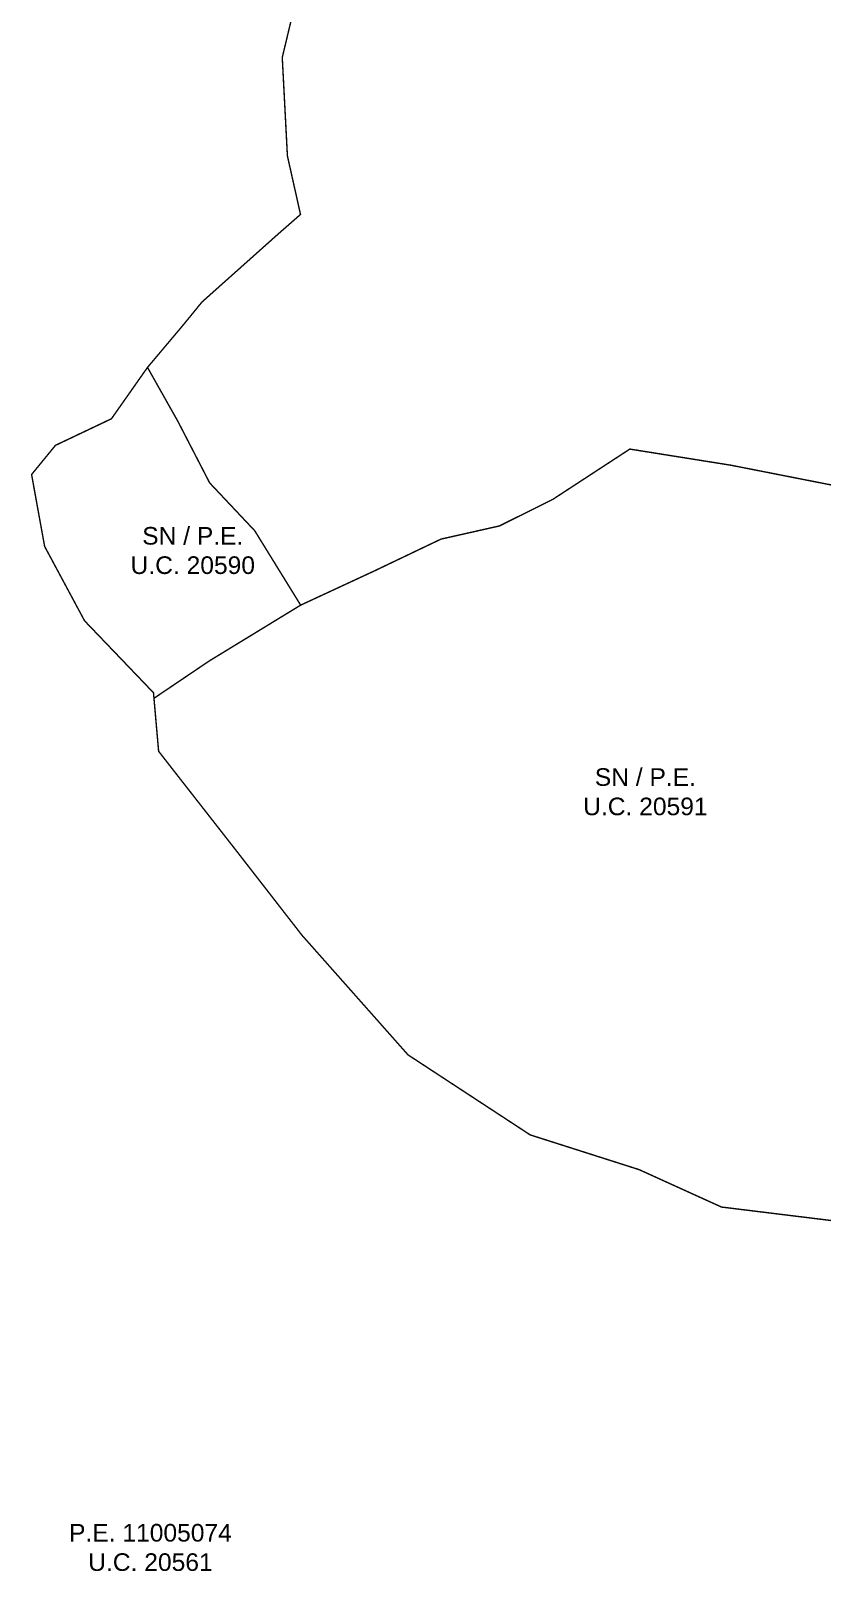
# Model space of a CAD drawing. Header units: metres. Extents: x 561401 to 594056, y 8460144 to 8508504.
# Drawn here: x 586769.5 to 586881.8, y 8503431.8 to 8503650.5 of the extents above; entities that cross this region are included whole.
import ezdxf

# ---------------------------------------------------------------- set-up
doc = ezdxf.new("R2010")
doc.units = ezdxf.units.M
for name, color, linetype in [('1.2. AFECTADOS BASE GRAFICA SUNARP', 150, 'Continuous'), ('1.2. BASE GRAFICA GORE', 76, 'Continuous'), ('1.2. BASE GRAFICA SUNARP', 150, 'Continuous'), ('1.3 ETIQUETA P.E. Y U.C.', 1, 'Continuous')]:
    doc.layers.add(name, color=color, linetype=linetype)
doc.styles.add('Arial', font='arial.ttf', dxfattribs={"height": 1})

msp = doc.modelspace()

# ---------------------------------------------------------------- linework, layer by layer
at = {"layer": '1.2. AFECTADOS BASE GRAFICA SUNARP', "color": 64, "linetype": 'Continuous', "lineweight": -3, "const_width": 0.2}
msp.add_lwpolyline([(586892.46, 8503480.45), (586867.55, 8503483.51), (586855.86, 8503488.82), (586840.4, 8503493.75), (586823.06, 8503505.11), (586807.99, 8503522.11), (586798.59, 8503534.21), (586790.31, 8503544.8), (586787.66, 8503548.2), (586787, 8503555.72), (586786.93, 8503556.51), (586777.15, 8503566.72), (586771.48, 8503577.28), (586769.63, 8503587.48), (586773.02, 8503591.62), (586780.96, 8503595.39), (586786.08, 8503602.68), (586791, 8503608.52), (586793.82, 8503611.97), (586804.79, 8503621.76), (586807.8, 8503624.39), (586805.94, 8503632.7), (586805.21, 8503646.67), (586808.63, 8503661)], dxfattribs=at)
at = {"layer": '1.2. BASE GRAFICA GORE', "color": 64, "linetype": 'Continuous', "lineweight": -3, "const_width": 0.2}
msp.add_lwpolyline([(586884.34, 8503585.76), (586868.89, 8503588.8), (586854.54, 8503591.09), (586843.59, 8503583.94), (586836.03, 8503580.18), (586827.73, 8503578.31), (586818.29, 8503573.8), (586807.82, 8503568.94), (586794.85, 8503561.02), (586787, 8503555.72), (586787, 8503555.72), (586787.66, 8503548.2), (586790.31, 8503544.8), (586798.59, 8503534.21), (586807.99, 8503522.11), (586823.06, 8503505.11), (586840.4, 8503493.75), (586855.86, 8503488.82), (586867.55, 8503483.51), (586892.46, 8503480.45)], dxfattribs=at)
at = {"layer": '1.2. BASE GRAFICA SUNARP', "color": 64, "linetype": 'Continuous', "lineweight": -3, "const_width": 0.2}
msp.add_lwpolyline([(586808.63, 8503661), (586805.21, 8503646.67), (586805.94, 8503632.7), (586807.8, 8503624.39), (586804.79, 8503621.76), (586793.82, 8503611.97), (586791, 8503608.52), (586786.08, 8503602.68), (586790.41, 8503595), (586794.9, 8503586.3), (586801.31, 8503579.49), (586807.82, 8503568.94), (586818.29, 8503573.8), (586827.73, 8503578.31), (586836.03, 8503580.18), (586843.59, 8503583.94), (586854.54, 8503591.09), (586868.89, 8503588.8), (586884.34, 8503585.76)], dxfattribs=at)

# ---------------------------------------------------------------- texts
at = {"layer": '1.3 ETIQUETA P.E. Y U.C.', "color": 1, "char_height": 2.5, "attachment_point": 5, "style": 'Arial'}
for s, insert in [('SN / P.E.\\PU.C. 20590', (586792.51, 8503576.68)), ('SN / P.E.\\PU.C. 20591', (586856.75, 8503542.44)), ('P.E. 11005074\\PU.C. 20561', (586786.5, 8503435.18))]:
    msp.add_mtext(s, dxfattribs=dict(at, insert=insert))

doc.saveas('drawing.dxf')
